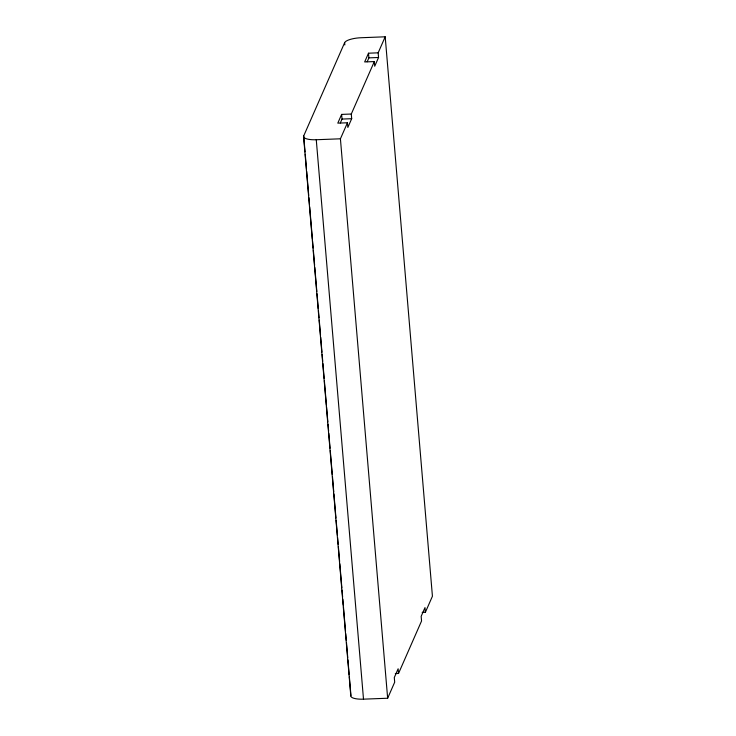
<?xml version="1.0" encoding="UTF-8"?>
<svg xmlns="http://www.w3.org/2000/svg" width="736" height="736" viewBox="0 0 736 736"><rect width="100%" height="100%" fill="white"/><g stroke="black" fill="none" stroke-linecap="round" stroke-linejoin="round"><path stroke-width="1.1" d="M305.054 151.938L303.701 135.921L344.641 42.67A14.665 4.25 -4.8 0 1 361.045 37.738L385.195 36.8L432.428 596.234L425.39 612.26L422.17 612.38M351.293 114.025L341.633 114.402L337.796 123.142L347.456 122.774L347.852 127.429L351.688 118.689L351.293 114.025L374.32 61.576L364.66 61.944L368.497 53.204L378.157 52.826L385.195 36.8M340.326 122.949L342.028 119.066L341.633 114.402M367.19 61.75L368.892 57.868L368.497 53.204M349.388 677.046L350.934 695.354A14.665 4.25 -4.8 0 0 363.501 699.163L387.651 698.234L340.418 138.8L347.456 122.774M378.157 52.826L378.552 57.491L374.716 66.231L374.32 61.576M387.651 698.234L394.689 682.198L394.294 677.543L398.13 668.794L398.526 673.458L395.306 673.587M398.526 673.458L421.553 621L421.158 616.336L424.994 607.596L425.39 612.26M368.892 57.868L378.552 57.491M342.028 119.066L351.688 118.689M303.701 135.921A14.665 4.25 -4.8 0 0 316.268 139.739L340.418 138.8M344.641 42.67L344.834 44.951M316.268 139.739L363.501 699.163M305.247 154.229L306.498 169.096M306.691 171.387L308.724 195.417M308.918 197.699L309.497 204.562M309.69 206.853L312.395 238.887M312.588 241.178L313.168 248.041M313.361 250.323L314.612 265.199M314.806 267.49L316.839 291.511M317.032 293.802L318.283 308.669M318.476 310.96L319.056 317.823M319.249 320.114L320.51 334.981M320.703 337.272L321.954 352.148M322.147 354.43L322.727 361.293M322.92 363.584L324.18 378.46M324.374 380.742L326.398 404.772M326.591 407.054L327.851 421.93M328.044 424.221L328.624 431.084M328.817 433.375L330.068 448.242M330.262 450.533L332.295 474.554M332.488 476.845L333.739 491.712M333.932 494.003L335.956 518.034M336.15 520.315L337.41 535.192M337.603 537.473L338.183 544.346M338.376 546.627L339.627 561.504M339.82 563.794L341.854 587.816M342.047 590.106L342.626 596.97M342.82 599.251L343.298 604.974M343.491 607.264L345.524 631.286M345.718 633.576L346.297 640.44M346.49 642.73L347.742 657.598M347.935 659.888L349.195 674.765M303.572 136.491L350.805 695.916"/></g></svg>
